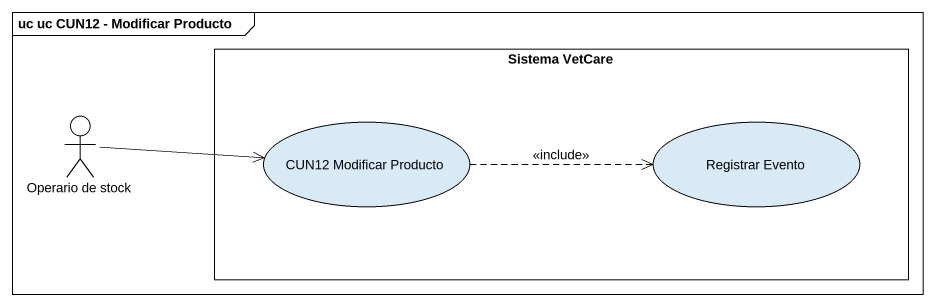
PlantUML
@startuml
mainframe uc uc CUN12 - Modificar Producto
rectangle "Sistema VetCare" as Sistema_VetCare {
  usecase "CUN12 Modificar Producto" as CUN12_Modificar_Producto
  usecase "Registrar Evento" as Registrar_Evento
}
actor "Operario de stock" as Operario_de_stock
Operario_de_stock -right-> CUN12_Modificar_Producto
CUN12_Modificar_Producto .right.> Registrar_Evento : <<include>>
@enduml
